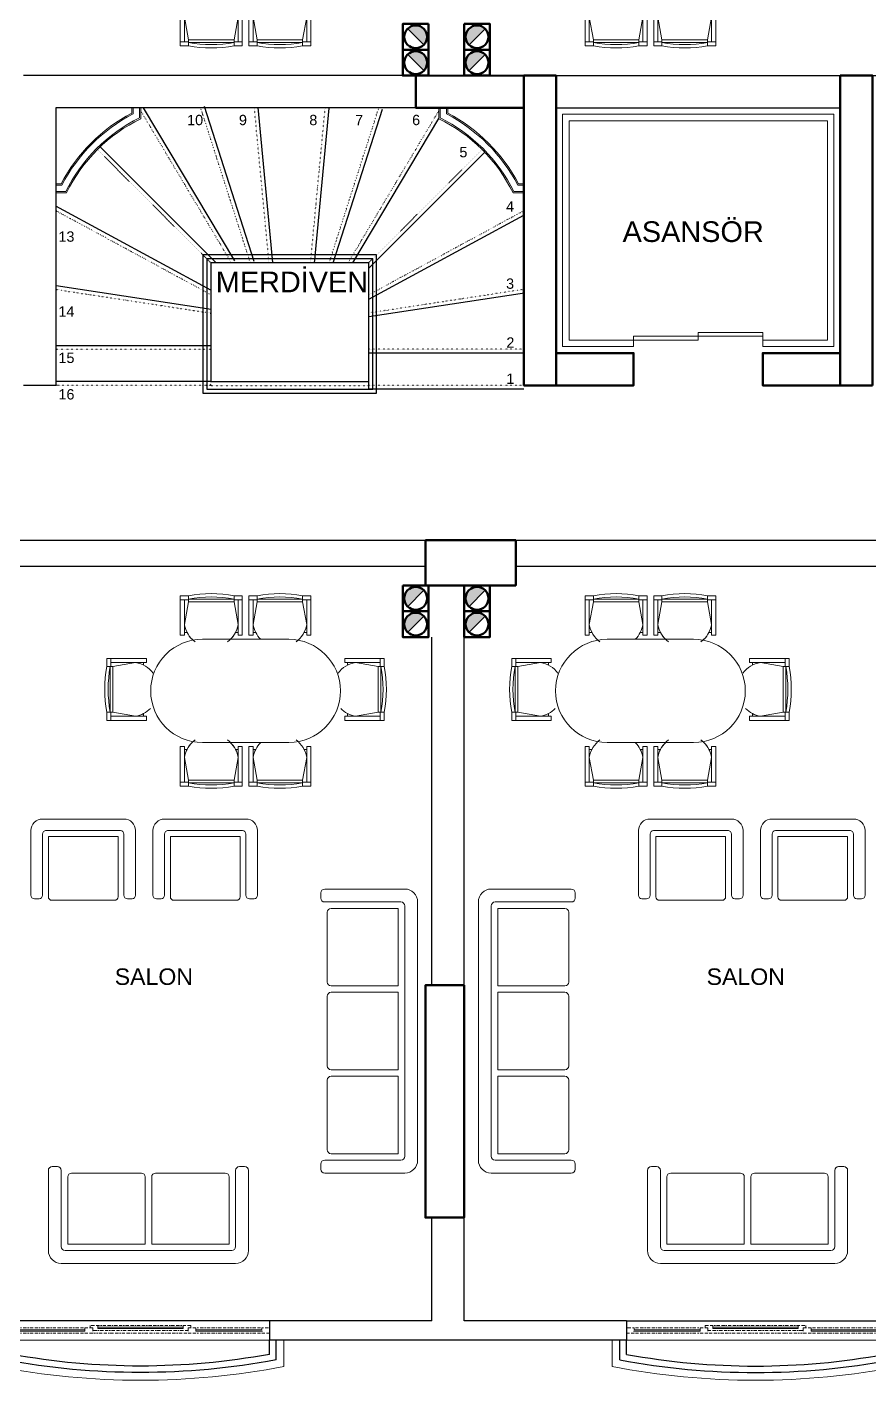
# Model space of a CAD drawing. Header units: millimetres. Extents: x 34 to 2479, y 29 to 1718.
# Drawn here: x 930 to 1582, y 49 to 1101 of the extents above; entities that cross this region are included whole.
import ezdxf

# ---------------------------------------------------------------- set-up
doc = ezdxf.new("R2010")
doc.units = ezdxf.units.MM
doc.linetypes.add('BORDER', pattern=[1.75, 0.5, -0.25, 0.5, -0.25, 0, -0.25])
doc.linetypes.add('DOT2', pattern=[0.125, 0, -0.125])
for name, color, linetype, lineweight in [('0-Gör-3__0_25_', 122, 'Continuous', 25), ('COLUMN4', 3, 'Continuous', 50), ('duv', 142, 'Continuous', 30), ('DUVAR', 7, 'Continuous', 50), ('KOLON', 1, 'Continuous', 50), ('mahal', 1, 'Continuous', 20), ('mahal222', 201, 'Continuous', 20), ('MIMARI', 2, 'Continuous', 20), ('PENCERE', 3, 'Continuous', 18), ('sıva', 6, 'DOT2', 20), ('TARAMA', 252, 'Continuous', 13), ('TEFRIS', 6, 'Continuous', 15), ('TEFRİŞ', 2, 'Continuous', 25)]:
    doc.layers.add(name, color=color, linetype=linetype, lineweight=lineweight)
doc.layers.add('AHSAP', color=35, linetype='Continuous')
doc.styles.add('iç_ölçü', font='Arial')
doc.styles.add('text1', font='Arial')

# ---------------------------------------------------------------- blocks, each defined once
blk = doc.blocks.new('baca')
at = {"layer": 'MIMARI', "linetype": 'Continuous'}
blk.add_hatch(color=256, dxfattribs=at).paths.add_polyline_path([(16.2, -3.8), (15.2, -2.9), (14, -2.1), (12.7, -1.6), (11.4, -1.3), (10, -1.2), (8.6, -1.3), (7.3, -1.6), (6, -2.1), (4.8, -2.9), (3.8, -3.8), (2.9, -4.8), (2.1, -6), (1.6, -7.3), (1.3, -8.6), (1.2, -10), (1.3, -11.4), (1.6, -12.7), (2.1, -14), (2.9, -15.2), (3.8, -16.2)])
at = {"layer": 'DUVAR', "ltscale": 5, "flags": 128}
blk.add_lwpolyline([(0, 0), (20, 0), (20, -20), (0, -20)], close=True, dxfattribs=at)
at = {"layer": 'DUVAR', "ltscale": 5}
blk.add_circle((10, -10), 8.83, dxfattribs=at)
at = {"layer": 'MIMARI', "linetype": 'Continuous'}
blk.add_line((3.8, -16.2), (16.2, -3.8), dxfattribs=at)
blk = doc.blocks.new('klt_2')
at = {"layer": 'TEFRIS'}
for p, q in [((0, -38.139576), (0, 23.860424)), ((7, 26.860424), (3, 26.860424)), ((10, -35.139576), (10, 23.860424)), ((72, 21.860424), (18, 21.860424)), ((83, 21.860424), (137, 21.860424)), ((145, -35.139576), (145, 23.860424)), ((148, 26.860424), (152, 26.860424)), ((155, -38.139576), (155, 23.860424)), ((15, -33.139576), (15, 18.860424)), ((75, -33.139576), (75, 18.860424)), ((80, -33.139576), (80, 18.860424)), ((140, -33.139576), (140, 18.860424)), ((77.5, -38.139576), (13, -38.139576)), ((75, -33.139576), (15, -33.139576)), ((77.5, -38.139576), (142, -38.139576)), ((80, -33.139576), (140, -33.139576)), ((77.5, -48.139576), (10, -48.139576)), ((77.5, -48.139576), (145, -48.139576))]:
    blk.add_line(p, q, dxfattribs=at)
for centre, radius, start, end in [((3, 23.860424), 3, 90, 180), ((7, 23.860424), 3, 0, 90), ((18, 18.860424), 3, 90, 180), ((72, 18.860424), 3, 0, 90), ((83, 18.860424), 3, 90, 180), ((137, 18.860424), 3, 0, 90), ((148, 23.860424), 3, 90, 180), ((152, 23.860424), 3, 0, 90), ((10, -38.139576), 10, 180, 270), ((13, -35.139576), 3, 180, 270), ((142, -35.139576), 3, 270, 0), ((145, -38.139576), 10, 270, 0)]:
    blk.add_arc(centre, radius, start, end, dxfattribs=at)
blk = doc.blocks.new('klt_3')
at = {"layer": 'TEFRIS'}
for p, q in [((-34, 213), (-34, 217)), ((31, 220), (-31, 220)), ((28, 210), (-31, 210)), ((-29, 148), (-29, 202)), ((26, 205), (-26, 205)), ((26, 145), (26, 205)), ((31, 110), (31, 207)), ((41, 110), (41, 210)), ((-29, 110), (-29, 137)), ((26, 145), (-26, 145)), ((26, 140), (-26, 140)), ((26, 110), (26, 140)), ((-29, 110), (-29, 83)), ((26, 110), (26, 80)), ((31, 110), (31, 13)), ((41, 110), (41, 10)), ((26, 80), (-26, 80)), ((26, 75), (-26, 75)), ((26, 75), (26, 15)), ((-29, 72), (-29, 18)), ((26, 15), (-26, 15)), ((-34, 7), (-34, 3)), ((28, 10), (-31, 10)), ((31, 0), (-31, 0))]:
    blk.add_line(p, q, dxfattribs=at)
for centre, radius, start, end in [((-31, 217), 3, 90, 180), ((-31, 213), 3, 180, 270), ((31, 210), 10, 0, 90), ((-26, 202), 3, 90, 180), ((28, 207), 3, 0, 90), ((-26, 148), 3, 180, 270), ((-26, 137), 3, 90, 180), ((-26, 83), 3, 180, 270), ((-26, 72), 3, 90, 180), ((-26, 18), 3, 180, 270), ((28, 13), 3, 270, 0), ((-31, 7), 3, 90, 180), ((-31, 3), 3, 180, 270), ((31, 10), 10, 270, 0)]:
    blk.add_arc(centre, radius, start, end, dxfattribs=at)
blk = doc.blocks.new('KOLT')
at = {"layer": 'TEFRIS'}
for p, q in [((-0.004102, 0.051134), (-0.029102, 0.051134)), ((-0.004102, 0.051134), (0.670898, 0.051134)), ((-0.129102, -0.048866), (-0.129102, -0.60504)), ((-0.029102, -0.078866), (-0.029102, -0.60504)), ((-0.004102, -0.048866), (0.640898, -0.048866)), ((-0.004102, -0.048866), (0.000898, -0.048866)), ((0.020898, -0.098866), (0.620898, -0.098866)), ((0.020898, -0.098866), (0.020898, -0.618866)), ((0.620898, -0.098866), (0.620898, -0.618866)), ((0.670898, -0.078866), (0.670898, -0.60504)), ((0.770898, -0.048866), (0.770898, -0.60504)), ((-0.059102, -0.63504), (-0.099102, -0.63504)), ((0.050898, -0.648866), (0.590898, -0.648866)), ((0.700898, -0.63504), (0.740898, -0.63504))]:
    blk.add_line(p, q, dxfattribs=at)
for centre, radius, start, end in [((-0.029102, -0.048866), 0.1, 90, 180), ((0.670898, -0.048866), 0.1, 0, 90), ((0.000898, -0.078866), 0.03, 90, 180), ((0.640898, -0.078866), 0.03, 0, 90), ((-0.099102, -0.60504), 0.03, 180, 270), ((-0.059102, -0.60504), 0.03, 270, 0), ((0.050898, -0.618866), 0.03, 180, 270), ((0.590898, -0.618866), 0.03, 270, 0), ((0.700898, -0.60504), 0.03, 180, 270), ((0.740898, -0.60504), 0.03, 270, 0)]:
    blk.add_arc(centre, radius, start, end, dxfattribs=at)
blk = doc.blocks.new('gdgffg')
at = {"layer": 'PENCERE', "ltscale": 5}
for p, q in [((421.613762, -49280.283032), (421.613765, -49300.607307)), ((643.613766, -49280.28298), (643.613769, -49300.607307))]:
    blk.add_line(p, q, dxfattribs=at)
at = {"layer": 'PENCERE', "lineweight": 25, "ltscale": 5}
for p, q in [((427.613763, -49285.395158), (427.613765, -49300.607306)), ((637.613767, -49285.395109), (637.613769, -49300.607308)), ((432.613764, -49289.680565), (432.613765, -49300.607305)), ((632.613768, -49289.680518), (632.613769, -49300.607309)), ((632.613769, -49315.60726), (432.613769, -49315.607308))]:
    blk.add_line(p, q, dxfattribs=at)
at = {"layer": 'PENCERE'}
for p, q in [((432.613765, -49300.607308), (632.613769, -49300.60726)), ((432.613769, -49315.607308), (432.613766, -49300.607308)), ((489.613767, -49307.607292), (438.613767, -49307.607306)), ((489.613767, -49308.607292), (438.613767, -49308.607306)), ((626.613767, -49307.607262), (575.613767, -49307.607275)), ((626.613767, -49308.607262), (575.613767, -49308.607275)), ((632.613769, -49315.60726), (632.613769, -49300.607309)), ((565.613767, -49309.607277), (499.613767, -49309.60729)), ((565.613767, -49310.607277), (499.613767, -49310.60729))]:
    blk.add_line(p, q, dxfattribs=at)
at = {"layer": 'PENCERE', "linetype": 'BORDER', "ltscale": 5}
for p, q in [((488.613767, -49306.107293), (439.613767, -49306.107306)), ((495.613767, -49306.107291), (489.613767, -49306.107292)), ((489.613767, -49310.107292), (489.613767, -49306.107292)), ((495.613767, -49310.107291), (495.613767, -49306.107291)), ((569.613767, -49308.107277), (495.613767, -49308.107291)), ((568.613767, -49306.107277), (496.613767, -49306.107291)), ((499.613768, -49312.10729), (499.613767, -49308.10729)), ((565.613768, -49312.107277), (565.613767, -49308.107277)), ((575.613767, -49306.107275), (569.613767, -49306.107277)), ((569.613767, -49310.107277), (569.613767, -49306.107277)), ((575.613767, -49310.107275), (575.613767, -49306.107275)), ((625.613767, -49306.107262), (576.613767, -49306.107275)), ((488.613767, -49310.107293), (439.613767, -49310.107306)), ((495.613767, -49310.107291), (489.613767, -49310.107292)), ((493.613768, -49312.107292), (493.613767, -49310.107292)), ((571.613768, -49312.107276), (493.613768, -49312.107292)), ((575.613767, -49310.107275), (569.613767, -49310.107277)), ((571.613768, -49312.107276), (571.613767, -49310.107276)), ((625.613767, -49310.107262), (576.613767, -49310.107275))]:
    blk.add_line(p, q, dxfattribs=at)
at = {"layer": 'PENCERE', "linetype": 'BORDER', "ltscale": 5, "flags": 128}
for points in [[(438.613767, -49306.107306), (432.613767, -49306.107308), (432.613767, -49310.107308), (438.613767, -49310.107306), (438.613767, -49306.107306)], [(632.613767, -49306.10726), (626.613767, -49306.107262), (626.613767, -49310.107262), (632.613767, -49310.10726), (632.613767, -49306.10726)]]:
    blk.add_lwpolyline(points, dxfattribs=at)
at = {"layer": 'PENCERE', "ltscale": 5}
blk.add_arc((532.613897, -49852.002153), 582.394869, 79.012659, 100.987368, dxfattribs=at)
at = {"layer": 'PENCERE', "lineweight": 25, "ltscale": 5}
for centre, radius, start, end in [((532.613896, -49843.699495), 568.092211, 79.348842, 100.651185), ((532.613895, -49836.213919), 555.606635, 79.631217, 100.36881)]:
    blk.add_arc(centre, radius, start, end, dxfattribs=at)
blk = doc.blocks.new('masa_6')
at = {"layer": 'PENCERE'}
for p, q in [((-106.887727, 40), (-40, 40)), ((-40, -40), (-106.887727, -40))]:
    blk.add_line(p, q, dxfattribs=at)
for centre, start, end in [((-106.887727, 0), 90, 180), ((-40, 0), 0, 90), ((-106.887727, 0), 180, 270), ((-40, 0), 270, 0)]:
    blk.add_arc(centre, 40, start, end, dxfattribs=at)
at = {"layer": 'TARAMA'}
for p, q in [((-124.002229, 73.757334), (-124.002229, 43.112944)), ((-117.602229, 73.757334), (-124.002229, 73.757334)), ((-117.602229, 69.101126), (-117.602229, 73.757334)), ((-82.402229, 73.757334), (-76.002229, 73.757334)), ((-82.402229, 69.101126), (-82.402229, 73.757334)), ((-76.002229, 73.757334), (-76.002229, 43.112944)), ((-70.885498, 73.757334), (-70.885498, 43.112944)), ((-70.885498, 73.757334), (-70.885498, 43.112944)), ((-64.485498, 73.757334), (-70.885498, 73.757334)), ((-64.485498, 73.757334), (-70.885498, 73.757334)), ((-64.485498, 69.101126), (-64.485498, 73.757334)), ((-64.485498, 69.101126), (-64.485498, 73.757334)), ((-29.285498, 69.101126), (-29.285498, 73.757334)), ((-29.285498, 73.757334), (-22.885498, 73.757334)), ((-29.285498, 73.757334), (-22.885498, 73.757334)), ((-29.285498, 69.101126), (-29.285498, 73.757334)), ((-22.885498, 73.757334), (-22.885498, 43.112944)), ((-22.885498, 73.757334), (-22.885498, 43.112944)), ((-117.602229, 70.58299), (-124.002229, 70.58299)), ((-120.802229, 70.557871), (-120.802229, 43.112944)), ((-117.602229, 69.101126), (-120.802229, 51.501126)), ((-117.602229, 71.138664), (-82.402229, 71.138664)), ((-117.602229, 69.101126), (-82.402229, 69.101126)), ((-82.402229, 70.58299), (-76.002229, 70.58299)), ((-82.402229, 69.101126), (-79.202229, 51.501126)), ((-79.202229, 70.557871), (-79.202229, 43.112944)), ((-64.485498, 70.58299), (-70.885498, 70.58299)), ((-64.485498, 70.58299), (-70.885498, 70.58299)), ((-67.685498, 70.557871), (-67.685498, 43.112944)), ((-67.685498, 70.557871), (-67.685498, 43.112944)), ((-64.485498, 69.101126), (-67.685498, 51.501126)), ((-64.485498, 69.101126), (-67.685498, 51.501126)), ((-64.485498, 71.138664), (-29.285498, 71.138664)), ((-29.285498, 71.138664), (-64.485498, 71.138664)), ((-64.485498, 69.101126), (-29.285498, 69.101126)), ((-29.285498, 69.101126), (-64.485498, 69.101126)), ((-29.285498, 70.58299), (-22.885498, 70.58299)), ((-29.285498, 70.58299), (-22.885498, 70.58299)), ((-29.285498, 69.101126), (-26.085498, 51.501126)), ((-29.285498, 69.101126), (-26.085498, 51.501126)), ((-26.085498, 70.557871), (-26.085498, 43.112944)), ((-26.085498, 70.557871), (-26.085498, 43.112944)), ((-120.802229, 43.112944), (-124.002229, 43.112944)), ((-118.779898, 45.388618), (-120.802229, 45.388618)), ((-81.224561, 45.388618), (-79.202229, 45.388618)), ((-79.202229, 43.112944), (-76.002229, 43.112944)), ((-67.685498, 43.112944), (-70.885498, 43.112944)), ((-67.685498, 43.112944), (-70.885498, 43.112944)), ((-65.663166, 45.388618), (-67.685498, 45.388618)), ((-65.663166, 45.388618), (-67.685498, 45.388618)), ((-28.107829, 45.388618), (-26.085498, 45.388618)), ((-28.107829, 45.388618), (-26.085498, 45.388618)), ((-26.085498, 43.112944), (-22.885498, 43.112944)), ((-26.085498, 43.112944), (-22.885498, 43.112944)), ((-180.833592, 22.788576), (-150.189202, 22.788576)), ((-180.833592, 16.388576), (-180.833592, 22.788576)), ((-177.659247, 16.388576), (-177.659247, 22.788576)), ((-150.189202, 19.588576), (-150.189202, 22.788576)), ((33.945865, 22.788576), (3.301475, 22.788576)), ((3.301475, 19.588576), (3.301475, 22.788576)), ((30.771521, 16.388576), (30.771521, 22.788576)), ((33.945865, 16.388576), (33.945865, 22.788576)), ((-176.177384, 16.388576), (-180.833592, 16.388576)), ((-178.214922, -18.811424), (-178.214922, 16.388576)), ((-177.634128, 19.588576), (-150.189202, 19.588576)), ((-176.177384, 16.388576), (-158.577384, 19.588576)), ((-176.177384, -18.811424), (-176.177384, 16.388576)), ((-152.464876, 17.566245), (-152.464876, 19.588576)), ((30.746401, 19.588576), (3.301475, 19.588576)), ((5.577149, 17.566245), (5.577149, 19.588576)), ((29.289657, 16.388576), (11.689657, 19.588576)), ((29.289657, 16.388576), (33.945865, 16.388576)), ((29.289657, -18.811424), (29.289657, 16.388576)), ((31.327195, -18.811424), (31.327195, 16.388576)), ((-180.833592, -18.811424), (-180.833592, -25.211424)), ((-176.177384, -18.811424), (-180.833592, -18.811424)), ((-177.659247, -18.811424), (-177.659247, -25.211424)), ((-176.177384, -18.811424), (-158.577384, -22.011424)), ((-152.464876, -19.989092), (-152.464876, -22.011424)), ((5.577149, -19.989092), (5.577149, -22.011424)), ((29.289657, -18.811424), (11.689657, -22.011424)), ((29.289657, -18.811424), (33.945865, -18.811424)), ((30.771521, -18.811424), (30.771521, -25.211424)), ((33.945865, -18.811424), (33.945865, -25.211424)), ((-180.833592, -25.211424), (-150.189202, -25.211424)), ((-177.634128, -22.011424), (-150.189202, -22.011424)), ((-150.189202, -22.011424), (-150.189202, -25.211424)), ((30.746401, -22.011424), (3.301475, -22.011424)), ((3.301475, -22.011424), (3.301475, -25.211424)), ((33.945865, -25.211424), (3.301475, -25.211424)), ((-120.802229, -43.112944), (-124.002229, -43.112944)), ((-124.002229, -73.757334), (-124.002229, -43.112944)), ((-120.802229, -70.557871), (-120.802229, -43.112944)), ((-118.779898, -45.388618), (-120.802229, -45.388618)), ((-117.602229, -69.101126), (-120.802229, -51.501126)), ((-82.402229, -69.101126), (-79.202229, -51.501126)), ((-81.224561, -45.388618), (-79.202229, -45.388618)), ((-79.202229, -70.557871), (-79.202229, -43.112944)), ((-79.202229, -43.112944), (-76.002229, -43.112944)), ((-76.002229, -73.757334), (-76.002229, -43.112944)), ((-70.885498, -73.757334), (-70.885498, -43.112944)), ((-67.685498, -43.112944), (-70.885498, -43.112944)), ((-70.885498, -73.757334), (-70.885498, -43.112944)), ((-67.685498, -43.112944), (-70.885498, -43.112944)), ((-67.685498, -70.557871), (-67.685498, -43.112944)), ((-67.685498, -70.557871), (-67.685498, -43.112944)), ((-65.663166, -45.388618), (-67.685498, -45.388618)), ((-65.663166, -45.388618), (-67.685498, -45.388618)), ((-64.485498, -69.101126), (-67.685498, -51.501126)), ((-64.485498, -69.101126), (-67.685498, -51.501126)), ((-29.285498, -69.101126), (-26.085498, -51.501126)), ((-29.285498, -69.101126), (-26.085498, -51.501126)), ((-28.107829, -45.388618), (-26.085498, -45.388618)), ((-28.107829, -45.388618), (-26.085498, -45.388618)), ((-26.085498, -43.112944), (-22.885498, -43.112944)), ((-26.085498, -70.557871), (-26.085498, -43.112944)), ((-26.085498, -43.112944), (-22.885498, -43.112944)), ((-26.085498, -70.557871), (-26.085498, -43.112944)), ((-22.885498, -73.757334), (-22.885498, -43.112944)), ((-22.885498, -73.757334), (-22.885498, -43.112944)), ((-117.602229, -70.58299), (-124.002229, -70.58299)), ((-117.602229, -69.101126), (-82.402229, -69.101126)), ((-117.602229, -69.101126), (-117.602229, -73.757334)), ((-117.602229, -71.138664), (-82.402229, -71.138664)), ((-82.402229, -69.101126), (-82.402229, -73.757334)), ((-82.402229, -70.58299), (-76.002229, -70.58299)), ((-64.485498, -70.58299), (-70.885498, -70.58299)), ((-64.485498, -70.58299), (-70.885498, -70.58299)), ((-29.285498, -69.101126), (-64.485498, -69.101126)), ((-64.485498, -69.101126), (-64.485498, -73.757334)), ((-64.485498, -69.101126), (-29.285498, -69.101126)), ((-64.485498, -69.101126), (-64.485498, -73.757334)), ((-29.285498, -71.138664), (-64.485498, -71.138664)), ((-64.485498, -71.138664), (-29.285498, -71.138664)), ((-29.285498, -69.101126), (-29.285498, -73.757334)), ((-29.285498, -69.101126), (-29.285498, -73.757334)), ((-29.285498, -70.58299), (-22.885498, -70.58299)), ((-29.285498, -70.58299), (-22.885498, -70.58299)), ((-117.602229, -73.757334), (-124.002229, -73.757334)), ((-82.402229, -73.757334), (-76.002229, -73.757334)), ((-64.485498, -73.757334), (-70.885498, -73.757334)), ((-64.485498, -73.757334), (-70.885498, -73.757334)), ((-29.285498, -73.757334), (-22.885498, -73.757334)), ((-29.285498, -73.757334), (-22.885498, -73.757334))]:
    blk.add_line(p, q, dxfattribs=at)
for centre, radius, start, end in [((-100.002229, -22.194628), 97.552749, 79.606054, 100.393946), ((-46.885498, -22.194628), 97.552749, 79.606054, 100.393946), ((-46.885498, -22.194628), 97.552749, 79.606054, 100.393946), ((-100.002229, -22.372221), 95.152749, 79.340864, 100.659136), ((-46.885498, -22.372221), 95.152749, 79.340864, 100.659136), ((-46.885498, -22.372221), 95.152749, 79.340864, 100.659136), ((-100.002229, 54.992035), 21.090909, 189.527283, 233.67779), ((-100.002229, 54.992035), 21.090909, 314.697575, 350.472717), ((-46.885498, 54.992035), 21.090909, 189.527283, 225.302425), ((-46.885498, 54.992035), 21.090909, 189.527283, 233.67779), ((-46.885498, 54.992035), 21.090909, 306.32221, 350.472717), ((-46.885498, 54.992035), 21.090909, 314.697575, 350.472717), ((-84.88163, -1.211424), 97.552749, 169.606054, 190.393946), ((-84.704036, -1.211424), 95.152749, 169.340864, 190.659136), ((-162.068293, -1.211424), 21.090909, 44.697575, 80.472717), ((15.180566, -1.211424), 21.090909, 99.527283, 135.302425), ((-62.183691, -1.211424), 95.152749, 349.340864, 10.659136), ((-62.006097, -1.211424), 97.552749, 349.606054, 10.393946), ((-162.068293, -1.211424), 21.090909, 279.527283, 323.67779), ((15.180566, -1.211424), 21.090909, 216.32221, 260.472717), ((-100.002229, -54.992035), 21.090909, 126.32221, 170.472717), ((-100.002229, -54.992035), 21.090909, 9.527283, 45.302425), ((-46.885498, -54.992035), 21.090909, 126.32221, 170.472717), ((-46.885498, -54.992035), 21.090909, 134.697575, 170.472717), ((-46.885498, -54.992035), 21.090909, 9.527283, 53.67779), ((-46.885498, -54.992035), 21.090909, 9.527283, 45.302425), ((-100.002229, 22.372221), 95.152749, 259.340864, 280.659136), ((-46.885498, 22.372221), 95.152749, 259.340864, 280.659136), ((-46.885498, 22.372221), 95.152749, 259.340864, 280.659136), ((-100.002229, 22.194628), 97.552749, 259.606054, 280.393946), ((-46.885498, 22.194628), 97.552749, 259.606054, 280.393946), ((-46.885498, 22.194628), 97.552749, 259.606054, 280.393946)]:
    blk.add_arc(centre, radius, start, end, dxfattribs=at)
at = {"layer": 'TEFRİŞ'}
for p, q in [((-146.887727, 0), (-146.887727, 0)), ((0, 0), (0, 0))]:
    blk.add_line(p, q, dxfattribs=at)

msp = doc.modelspace()

# ---------------------------------------------------------------- linework, layer by layer
for p, q in [((1340.081676, 833.560379), (1340.081676, 1063.560379)), ((1315.081676, 833.560379), (1315.081676, 1038.560379)), ((1315.081676, 833.560379), (1315.081676, 1027.560379)), ((952.595622, 943.560379), (952.595622, 823.560379)), ((1340.081676, 823.560379), (1315.081676, 823.560379))]:
    msp.add_line(p, q)
at = {"layer": '0-Gör-3__0_25_'}
for p, q in [((1091.188463, 920.091992), (1020.574214, 1038.555934)), ((1106.192786, 919.471084), (1067.754685, 1039.471084)), ((1120.742438, 918.837027), (1109.449054, 1038.837027)), ((1152.908464, 918.274842), (1164.201848, 1038.274842)), ((1167.491669, 918.555934), (1205.636631, 1037.640784)), ((1182.558295, 918.555934), (1249.146164, 1030.265138)), ((1076.838263, 918.555934), (987.061366, 1008.332831)), ((1195.081676, 914.313294), (1284.858572, 1004.09019)), ((1072.595622, 897.229236), (952.595622, 962.320032)), ((1195.081676, 890.403401), (1315.081676, 955.494196)), ((1201.081676, 924.555934), (1066.595622, 924.555934)), ((1066.595622, 924.555934), (1066.595622, 817.555934)), ((1198.081676, 921.555934), (1069.595622, 921.555934)), ((1069.595622, 921.555934), (1069.595622, 820.555934)), ((1195.081676, 918.555934), (1072.595622, 918.555934)), ((1072.595622, 918.555934), (1072.595622, 826.555934)), ((1195.081676, 820.555934), (1195.081676, 918.555934)), ((1198.081676, 820.555934), (1198.081676, 921.555934)), ((1201.081676, 817.555934), (1201.081676, 924.555934)), ((953.049331, 900.880982), (1073.049331, 882.521427)), ((1315.535385, 894.949997), (1195.081676, 876.521026)), ((952.595622, 854.555934), (1072.595622, 854.555934)), ((1315.081676, 848.555934), (1195.081676, 848.555934)), ((1072.595622, 826.555934), (952.595622, 826.555934)), ((1069.595622, 820.555934), (1198.081676, 820.555934)), ((1072.595622, 826.555934), (1195.081676, 826.555934)), ((1315.081676, 820.555934), (1195.081676, 820.555934)), ((1066.595622, 817.555934), (1201.081676, 817.555934))]:
    msp.add_line(p, q, dxfattribs=at)
at = {"layer": 'COLUMN4', "flags": 128}
msp.add_lwpolyline([(1340.081676, 823.555934), (1315.081676, 823.555934), (1315.081676, 1063.555934), (1340.081676, 1063.555934), (1340.081676, 823.555934)], dxfattribs=at)
at = {"layer": 'COLUMN4', "elevation": 64.900577, "flags": 128}
for points in [[(1585.081676, 823.555934), (1560.081676, 823.555934), (1560.081676, 1063.555934), (1585.081676, 1063.555934), (1585.081676, 823.555934)], [(1340.081676, 823.555934), (1400.081676, 823.555934), (1400.081676, 848.555934), (1340.081676, 848.555934)], [(1560.081676, 823.555934), (1500.081676, 823.555934), (1500.081676, 848.555934), (1560.081676, 848.555934)]]:
    msp.add_lwpolyline(points, dxfattribs=at)
at = {"layer": 'duv'}
for p, q in [((1340.081676, 1063.560379), (927.595622, 1063.560379)), ((1266.338649, 1063.555934), (1715.081676, 1063.555934)), ((1340.081676, 1063.555934), (1560.081676, 1063.555934)), ((1315.081676, 1038.560379), (952.595622, 1038.560379)), ((952.595622, 1038.560379), (952.595622, 823.555934)), ((1340.081676, 1038.555934), (1560.081676, 1038.555934)), ((952.595622, 823.560379), (927.595622, 823.560379)), ((807.595622, 703.560379), (1705.081676, 703.560379)), ((797.595622, 683.560379), (1238.838649, 683.560379)), ((1308.838642, 683.560379), (1715.081676, 683.560379)), ((1243.838649, 358.806013), (1243.838649, 628.560532)), ((1243.838649, 628.560532), (1243.838649, 628.560532)), ((1268.836638, 328.806291), (1268.836638, 628.56356)), ((1271.336405, 628.56356), (1268.836638, 628.56356)), ((1268.836638, 98.808379), (1268.836638, 178.808426)), ((1243.838649, 98.805351), (1243.838649, 178.805398)), ((1118.217134, 98.80531), (1118.217134, 83.805263)), ((1243.838649, 98.805351), (1118.217135, 98.805351)), ((1394.460162, 98.805351), (1268.836638, 98.808379)), ((1394.460162, 98.80531), (1394.460162, 83.805263)), ((1374.460162, 83.805398), (1138.217135, 83.805398))]:
    msp.add_line(p, q, dxfattribs=at)
at = {"layer": 'duv', "flags": 128}
for points in [[(1044.135355, 83.805398), (1044.134892, 83.805398)], [(1394.460162, 83.805398), (1118.217135, 83.805398)], [(1374.460162, 83.805398), (1138.217135, 83.805398)], [(1468.545535, 83.805398), (1468.54278, 83.805398)]]:
    msp.add_lwpolyline(points, dxfattribs=at)
at = {"layer": 'KOLON', "flags": 128}
for points in [[(1315.081676, 1038.560379), (1231.33862, 1038.560379), (1231.33862, 1063.560379), (1315.081676, 1063.30803), (1315.081676, 1038.560379)], [(1238.838649, 703.560379), (1308.838642, 703.560379), (1308.838642, 668.560532), (1238.838649, 668.560532), (1238.838649, 703.560379)], [(1268.838737, 358.806013), (1238.838649, 358.806013), (1238.838649, 178.805398), (1268.836638, 178.808426), (1268.838737, 358.806013), (1238.838649, 358.806013)], [(1268.838737, 358.806013), (1238.838649, 358.806013), (1238.838649, 178.805398), (1268.836638, 178.808426), (1268.838737, 358.806013), (1238.838649, 358.806013)]]:
    msp.add_lwpolyline(points, dxfattribs=at)
at = {"layer": 'mahal222'}
for p, q in [((1500.081676, 864.555934, 64.900577), (1450.081676, 864.555934, 64.900577)), ((1450.081676, 858.555934, 64.900577), (1450.081676, 864.555934, 64.900577)), ((1500.081676, 853.555934, 64.900577), (1500.081676, 864.555934, 64.900577)), ((1500.081676, 861.555934, 64.900577), (1400.081676, 861.555934, 64.900577)), ((1400.081676, 853.555934, 64.900577), (1400.081676, 861.555934, 64.900577)), ((1450.081676, 858.555934, 64.900577), (1400.081676, 858.555934, 64.900577))]:
    msp.add_line(p, q, dxfattribs=at)
at = {"layer": 'mahal222', "elevation": 64.900577, "flags": 128}
for points in [[(1400.081676, 853.555934), (1345.081676, 853.555934), (1345.081676, 1033.555934), (1555.081676, 1033.555934), (1555.081676, 853.555934), (1500.081676, 853.555934)], [(1400.081676, 858.555934), (1350.081676, 858.555934), (1350.081676, 1028.555934), (1550.081676, 1028.555934), (1550.081676, 858.555934), (1500.081676, 858.555934)]]:
    msp.add_lwpolyline(points, dxfattribs=at)
at = {"layer": 'sıva', "lineweight": 25, "ltscale": 5}
for p, q in [((1088.611541, 918.555934), (1018.531134, 1036.124293)), ((1103.335777, 918.555934), (1064.897676, 1038.555934)), ((1117.755636, 918.555934), (1106.462251, 1038.555934)), ((1149.921662, 918.555934), (1161.215046, 1038.555934)), ((1164.341521, 918.555934), (1202.779622, 1038.555934)), ((1179.065756, 918.555934), (1249.146164, 1036.124293)), ((1072.595622, 918.555934), (984.914381, 1006.237175)), ((1195.081676, 918.555934), (1282.762917, 1006.237175)), ((1072.595622, 893.816319), (952.595622, 958.907114)), ((1195.081676, 893.816319), (1315.081676, 958.907114)), ((952.595622, 897.91549), (1072.595622, 879.555934)), ((1315.081676, 897.91549), (1195.081676, 879.555934)), ((952.595622, 851.555934), (1072.595622, 851.555934)), ((1315.081676, 851.555934), (1195.081676, 851.555934)), ((1072.595622, 823.555934), (952.595622, 823.555934)), ((1072.595622, 823.555934), (1072.595622, 826.555934)), ((1072.595622, 823.555934), (1195.081676, 823.555934)), ((1315.081676, 823.555934), (1195.081676, 823.555934))]:
    msp.add_line(p, q, dxfattribs=at)
at = {"layer": 'TEFRIS', "flags": 128}
for points in [[(1017.531134, 1038.560379), (1017.531134, 1030.77848, 0.166116), (960.377521, 973.624868), (952.595622, 973.624868)], [(1012.531134, 1038.560379), (1012.531134, 1033.852432, 0.15375), (957.30357, 978.624868), (952.595622, 978.624868)], [(1011.531134, 1038.560379), (1011.531134, 1034.457438, 0.151378), (956.698563, 979.624868), (952.595622, 979.624868)], [(1018.531134, 1038.560379), (1018.531134, 1030.153529, 0.168696), (961.002472, 972.624868), (952.595622, 972.624868)], [(1249.146164, 1038.560379), (1249.146164, 1030.153529, -0.168696), (1306.674826, 972.624868), (1315.081676, 972.624868)], [(1250.146164, 1038.560379), (1250.146164, 1030.77848, -0.166116), (1307.299777, 973.624868), (1315.081676, 973.624868)], [(1255.146164, 1038.560379), (1255.146164, 1033.852432, -0.15375), (1310.373728, 978.624868), (1315.081676, 978.624868)], [(1256.146164, 1038.560379), (1256.146164, 1034.457438, -0.151378), (1310.978735, 979.624868), (1315.081676, 979.624868)]]:
    msp.add_lwpolyline(points, format="xyb", dxfattribs=at)

# ---------------------------------------------------------------- block references
at = {"layer": 'AHSAP', "xscale": -1}
msp.add_blockref('masa_6', (1026.160344, 1160.284249), dxfattribs=at)
at = {"layer": 'AHSAP'}
msp.add_blockref('masa_6', (1486.516953, 1160.284249), dxfattribs=at)
at = {"layer": 'AHSAP', "rotation": 180}
msp.add_blockref('masa_6', (1026.160344, 586.832065), dxfattribs=at)
at = {"layer": 'AHSAP', "xscale": -1, "rotation": 180}
msp.add_blockref('masa_6', (1486.516953, 586.832065), dxfattribs=at)
at = {"layer": 'DUVAR', "xscale": -1}
for p in [(1241.338882, 1103.564825), (1241.338882, 1083.564825)]:
    msp.add_blockref('baca', p, dxfattribs=at)
at = {"layer": 'DUVAR'}
for p in [(1268.838649, 1103.564825), (1268.838649, 1083.564825), (1221.339643, 668.560532), (1268.838415, 668.560532), (1221.339643, 648.560532), (1268.838415, 648.560532)]:
    msp.add_blockref('baca', p, dxfattribs=at)
at = {"layer": 'TEFRIS', "ltscale": 5, "yscale": 90, "zscale": 90}
for p, xscale in [((945.022179, 483.003891), 90), ((1039.501818, 483.003891), 90), ((1473.175479, 483.003891), -90), ((1567.655119, 483.003891), -90)]:
    msp.add_blockref('KOLT', p, dxfattribs=dict(at, xscale=xscale))
at = {"layer": 'TEFRIS', "ltscale": 5}
for name, p in [('klt_3', (1191.847487, 213.332125)), ('klt_2', (1410.780077, 191.457362))]:
    msp.add_blockref(name, p, dxfattribs=at)
at = {"layer": 'TEFRIS', "ltscale": 5, "xscale": -1}
for name, p in [('klt_3', (1320.829811, 213.332125)), ('klt_2', (1101.897221, 191.457362))]:
    msp.add_blockref(name, p, dxfattribs=at)
at = {"layer": 'TEFRIS', "xscale": -1, "rotation": 180}
msp.add_blockref('gdgffg', (485.603366, -49216.80188), dxfattribs=at)
at = {"layer": 'TEFRIS', "rotation": 180}
msp.add_blockref('gdgffg', (2027.073931, -49216.80188), dxfattribs=at)

# ---------------------------------------------------------------- texts
at = {"layer": 'mahal', "color": 0, "style": 'iç_ölçü'}
for s, p in [('10', (1054.332715, 1025.124765)), ('9', (1094.466093, 1025.124765)), ('8', (1148.945791, 1025.124765)), ('7', (1184.414344, 1025.124765)), ('6', (1228.565599, 1025.124765)), ('5', (1265.158724, 1000.252417)), ('4', (1301.315084, 958.21225)), ('13', (954.693888, 934.827389)), ('3', (1301.315084, 898.357222)), ('14', (954.693888, 876.802255)), ('2', (1301.528379, 852.72474)), ('15', (954.693888, 840.87261)), ('1', (1301.528379, 824.72474)), ('16', (954.693888, 812.611267))]:
    msp.add_text(s, height=8, dxfattribs=at).set_placement(p)
at = {"layer": 'mahal', "attachment_point": 2, "style": 'text1'}
for s, insert, char_height, width in [('ASANSÖR', (1446.16487, 950.64138, -95.326688), 16, 128.226176), ('MERDİVEN', (1135.502805, 911.692794), 16, 128.226176), ('SALON', (1028.592794, 371.863996), 12.8, 140.564968), ('SALON', (1486.886511, 371.863996), 12.8, 140.564968)]:
    msp.add_mtext(s, dxfattribs=dict(at, insert=insert, char_height=char_height, width=width))

doc.saveas('drawing.dxf')
